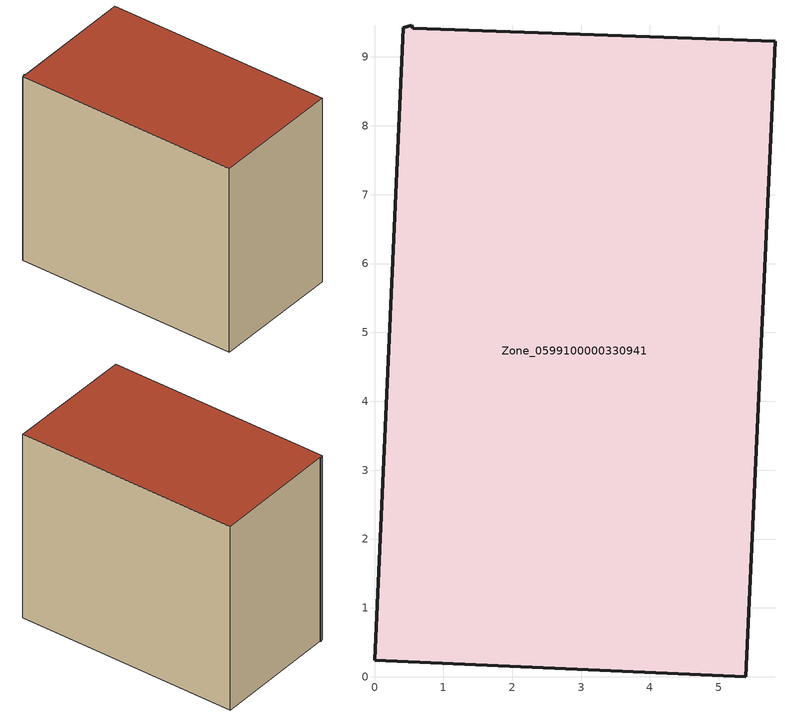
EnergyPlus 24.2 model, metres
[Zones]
Zone_0599100000330941
 floor ground (C_G): 0.42,9.42 0.54,9.46 0.56,9.41 5.82,9.23 5.39,0 0,0.24 z1.04
 wall outside (C_F): 5.39,0 5.82,9.23 0.56,9.41 0.54,9.46 0.42,9.42 0,0.24 5.39,0 z1.04:8.97
 roof outside (C_R): 0.54,9.46 0.42,9.42 0,0.24 5.39,0 5.82,9.23 0.56,9.41 z8.97
[BUILDING]
Pand.0599100000330941: North Axis=0; Terrain=City; Loads Convergence Tolerance Value=0.04; Temperature Convergence Tolerance Value=0.4; Solar Distribution=FullExterior; Maximum Number of Warmup Days=25; Minimum Number of Warmup Days=1
[Site:Location]
Rotterdam.The.Hague.AP_ZH_NLD Design_Conditions: Latitude=51.96; Longitude=4.45; Time Zone=1; Elevation=-4.5
[SITE:GROUNDTEMPERATURE:BUILDINGSURFACE]
18, 18, 18, 18, 18, 18, 18, 18, 18, 18, 18, 18
[MATERIAL] Thermal Absorptance=0.9; Solar Absorptance=0.7; Visible Absorptance=0.7
Name | Roughness | Thickness | Conductivity | Density | Specific Heat
G.TI.1975-1991 | MediumSmooth | 0.15 | 0.288461 | 540 | 1210
F.TI.1975-1991 | Rough | 0.3 | 0.230769 | 1920 | 840
R.TI.1975-1991 | MediumRough | 0.2 | 0.153846 | 1500 | 1000
[CONSTRUCTION]
C_G: G.TI.1975-1991
C_F: F.TI.1975-1991
C_R: R.TI.1975-1991
[ZONE]
Zone_0599100000330941: Type=1; Multiplier=1; Ceiling Height=Autocalculate; Volume=Autocalculate; Floor Area=autocalculate; Part of Total Floor Area=Yes
[ZONEINFILTRATION:DESIGNFLOWRATE]
Infil_Zone_0599100000330941: Zone or ZoneList or Space or SpaceList=Zone_0599100000330941; Schedule=AlwaysOn; Design Flow Rate Calculation Method=Flow/Area; Flow Rate per Floor Area=0.003; Constant Term Coefficient=1; Temperature Term Coefficient=0; Velocity Term Coefficient=0; Velocity Squared Term Coefficient=0
[HVACTEMPLATE:ZONE:IDEALLOADSAIRSYSTEM]
Zone_0599100000330941: Maximum Heating Supply Air Temperature=50; Minimum Cooling Supply Air Temperature=13; Maximum Heating Supply Air Humidity Ratio=0.0156; Minimum Cooling Supply Air Humidity Ratio=0.0077; Heating Limit=NoLimit; Cooling Limit=NoLimit; Dehumidification Control Type=ConstantSensibleHeatRatio; Cooling Sensible Heat Ratio=0.7; Dehumidification Setpoint=60; Humidification Control Type=None; Humidification Setpoint=30; Outdoor Air Method=None; Outdoor Air Flow Rate per Person=0.00944; Outdoor Air Flow Rate per Zone Floor Area=0; Outdoor Air Flow Rate per Zone=0; Demand Controlled Ventilation Type=None; Outdoor Air Economizer Type=NoEconomizer; Heat Recovery Type=None; Sensible Heat Recovery Effectiveness=0.7; Latent Heat Recovery Effectiveness=0.65
[ZONECONTROL:THERMOSTAT]
ThermostatControl_Zone_0599100000330941: Zone or ZoneList=Zone_0599100000330941; Control Type Schedule=DualSetpointControlType; Control 1=Thermostat_Zone_0599100000330941; Temperature Difference Between Cutout And Setpoint=0
[THERMOSTATSETPOINT:DUALSETPOINT]
Thermostat_Zone_0599100000330941: Heating Setpoint Temperature Schedule=HeatingSetpoint_Zone_0599100000330941; Cooling Setpoint Temperature Schedule=CoolingSetpoint_Zone_0599100000330941
[SCHEDULE:COMPACT]
HeatingSetpoint_Zone_0599100000330941: Through: 12/31, For: AllDays, Until: 24:00, 21
CoolingSetpoint_Zone_0599100000330941: Through: 12/31, For: AllDays, Until: 24:00, 24
DualSetpointControlType: Through: 12/31, For: AllDays, Until: 24:00, 4
AlwaysOn: Through: 12/31, For: AllDays, Until: 24:00, 1
